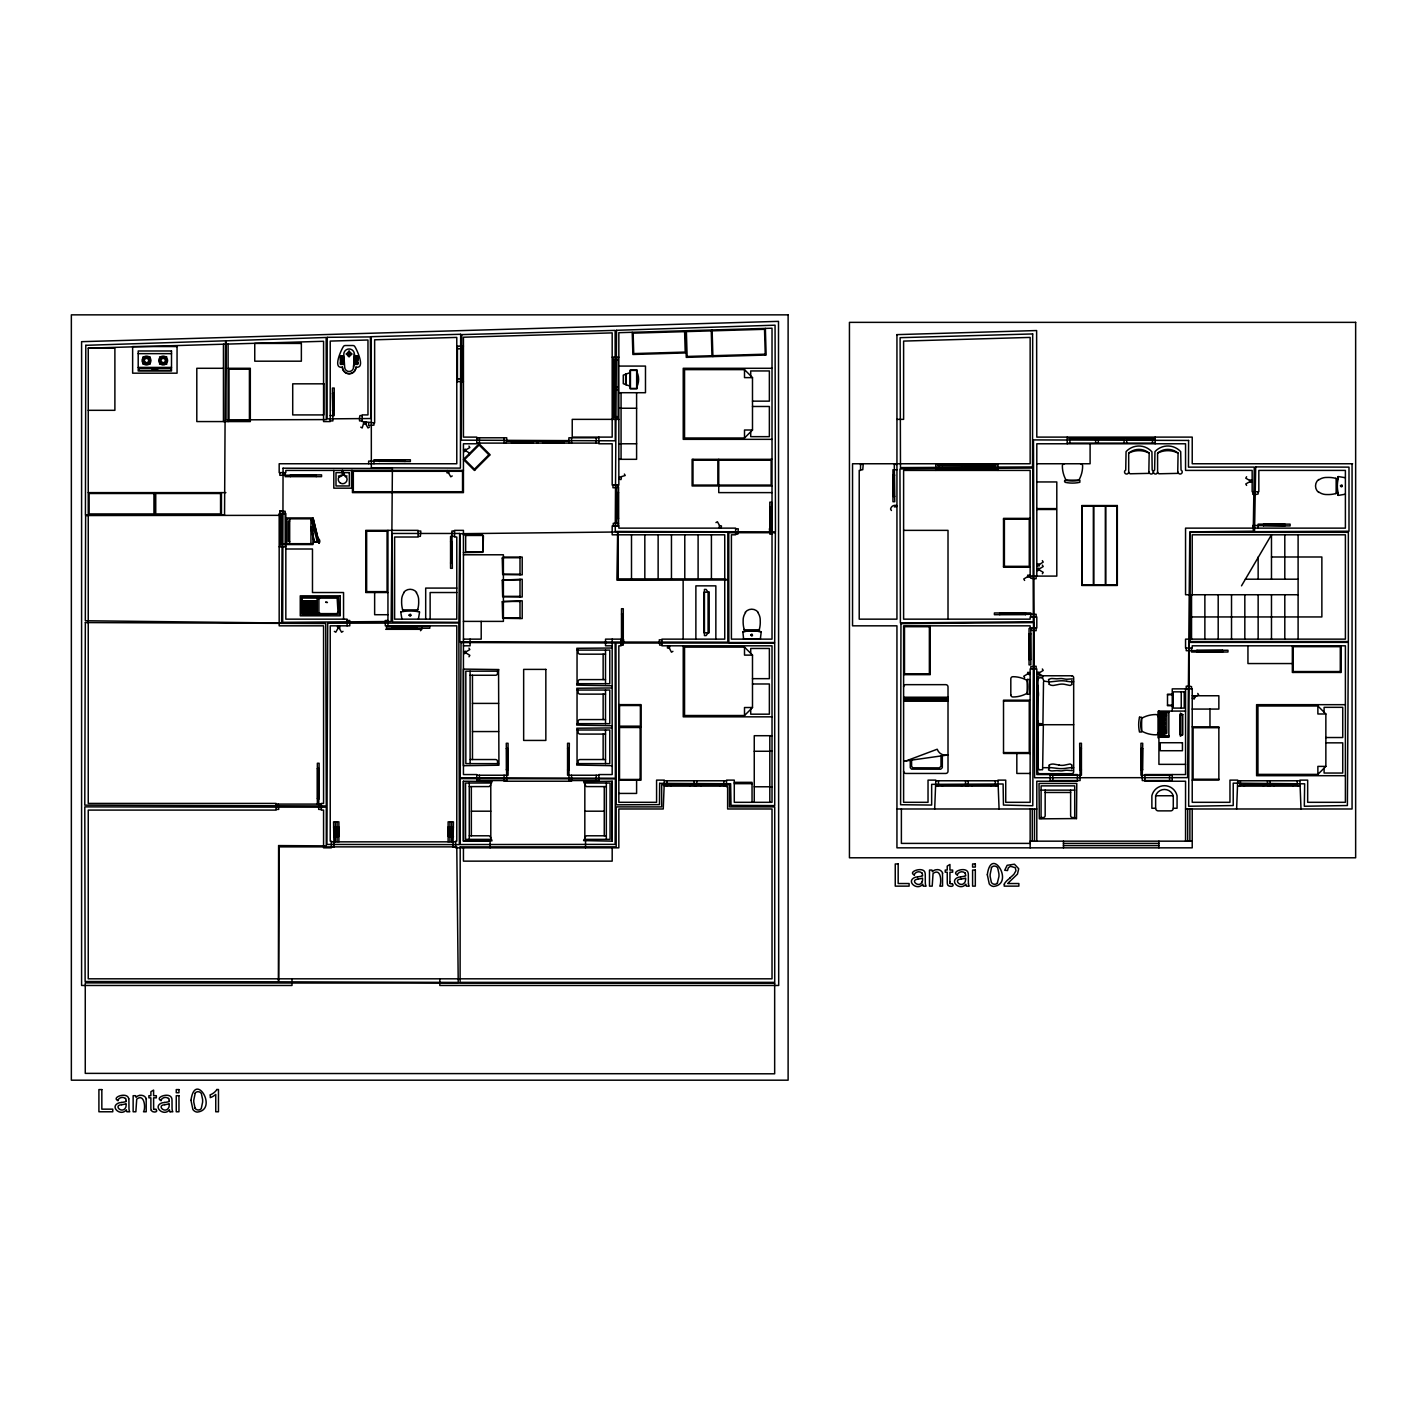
<?xml version="1.0" encoding="UTF-8"?>
<svg xmlns="http://www.w3.org/2000/svg" width="1427" height="1427" viewBox="0 0 1427 1427"><rect width="100%" height="100%" fill="white"/><g stroke="black" fill="none" stroke-linecap="round" stroke-linejoin="round"><path stroke-width="1.5" d="M584.82 839.361L584.838 783.013M604.263 835.794L604.281 786.598M606.332 839.361L606.35 783.031M612.165 841.163L612.183 781.229L583.625 781.657L584.125 783.013L610.078 783.031L610.06 839.361L584.142 839.361L583.589 840.592L612.165 841.163L612.183 781.229M1038.125 739.561L1038.142 720.671L1038.125 762.339A42.953 42.953 0 0 1 1038.018 764.462L1037.964 765.835A9.365 9.365 0 0 0 1038.089 767.369L1038.785 769.456A1.891 1.891 0 0 0 1039.48 769.902L1042.299 769.635M1173.279 808.271L1173.279 795.749A9.329 9.329 0 0 0 1155.638 795.749L1155.638 808.271A2.586 2.586 0 0 0 1158.242 810.875L1170.693 810.875A2.586 2.586 0 0 0 1173.279 808.271L1177.061 808.271L1177.061 795.749A12.914 12.914 0 0 0 1151.874 795.749L1151.874 808.271L1155.638 808.271M1037.928 697.428C1040.426 693.593 1033.041 674.632 1042.406 678.128A1.998 1.998 0 0 1 1042.887 678.61L1043.44 679.93A11.47 11.47 0 0 1 1043.708 681.089L1049.398 681.892A2.8 2.8 0 0 0 1050.183 681.874L1059.137 680.911A29.699 29.699 0 0 1 1066.843 681.214M1038.125 740.934L1037.982 758.468L1037.893 725.415M126.182 1101.038L126.165 1101.573A28.255 28.255 0 0 1 121.313 1102.447M169.26 1101.038L169.26 1101.573A28.255 28.255 0 0 1 164.39 1102.447M922.52 875.393L922.52 875.946A28.255 28.255 0 0 1 917.65 876.802M965.615 875.393L965.597 875.946A28.255 28.255 0 0 1 960.728 876.802M1345.393 494.188L1338.33 495.419M490.781 784.904L489.229 786.58L469.269 786.598M584.82 837.471L586.39 835.794L606.332 835.794M1037.964 685.566L1037.554 723.471L1042.923 723.774L1043.512 681.963M353.557 367.131L354.431 354.074L353.557 367.131A4.442 4.442 0 0 1 349.116 371.502A4.442 4.442 0 0 1 344.674 367.131L343.782 354.074A5.28 5.28 0 0 1 349.116 348.973A5.28 5.28 0 0 1 354.378 353.967M1071.802 684.211L1071.927 681.821L1073.675 681.767M1071.909 768.992L1071.178 767.601L1066.825 768.118A29.699 29.699 0 0 1 1059.137 768.564L1050.326 767.565M1041.068 818.527L1041.104 785.867L1074.709 785.867L1074.709 818.331L1076.511 818.848L1076.779 783.441L1039.034 783.441L1039.302 818.848L1074.763 818.581M1049.22 681.821L1049.184 681.963A5.351 5.351 0 0 0 1049.095 684.354M1338.169 495.258L1338.009 494.83A55.528 55.528 0 0 1 1338.009 477.064L1338.134 476.707M1072.301 678.895L1066.968 679.216A15.198 15.198 0 0 1 1064.774 679.038L1062.134 678.61A10.292 10.292 0 0 0 1060.85 678.556L1058.031 678.735A48.25 48.25 0 0 1 1056.765 678.824L1052.234 678.521A5.922 5.922 0 0 0 1050.807 678.646L1049.077 679.252A2.943 2.943 0 0 0 1048.542 679.537L1048.667 679.983A9.579 9.579 0 0 0 1048.774 680.964L1049.148 681.767M1071.748 684.585L1070.107 685.477L1064.007 684.211A15.661 15.661 0 0 0 1059.209 684.336A23.599 23.599 0 0 0 1057.942 684.603L1053.643 685.424A7.777 7.777 0 0 1 1050.468 685.031L1049.398 684.318M1072.301 770.669L1066.968 770.241A15.198 15.198 0 0 0 1064.774 770.402L1062.134 770.83A10.292 10.292 0 0 1 1060.85 770.901L1058.031 770.705A48.25 48.25 0 0 0 1056.765 770.616L1052.234 770.919A5.922 5.922 0 0 1 1050.807 770.794L1049.077 770.205A2.943 2.943 0 0 1 1048.542 769.92L1048.667 769.474A9.579 9.579 0 0 1 1048.774 768.475L1049.398 767.548A2.8 2.8 0 0 1 1050.183 767.565L1050.254 767.565M466.112 451.021L465.416 449.166L463.561 449.862L464.167 451.663L466.112 451.021L469.84 453.304L469.001 454.767M466.112 653.049L465.416 651.194L463.561 651.889L464.167 653.691L466.112 653.049L469.84 655.332L469.001 656.795M1039.445 570.104L1038.892 568.196L1036.983 568.767L1037.536 570.657L1039.445 570.104L1043.208 572.316L1042.37 573.761M1039.445 673.99L1038.892 672.099L1036.983 672.652L1037.536 674.561L1039.445 673.99L1043.208 676.202L1042.37 677.664M922.003 881.94C919.256 888.575 909.249 879.995 918.06 879.103M364.331 424.158L366.275 423.73L365.847 421.803L363.867 422.303L362.208 427.975L360.763 427.137M342.088 473.086C340.928 465.773 347.153 474.816 339.787 476.814L338.342 475.976M337.914 628.397L339.858 627.969L339.43 626.043L337.45 626.56L337.914 628.397L335.791 632.215L334.346 631.376M1246.609 476.743L1245.771 478.188L1249.553 480.382L1251.425 479.847L1251.943 481.827L1249.998 482.255L1249.588 480.31M1241.508 585.837L1271.475 534.804L1271.475 579.201M195.178 1093.35L193.769 1100.163A41.865 41.865 0 0 0 193.787 1102.143L195.053 1108.101M991.515 867.705L990.124 874.537A41.865 41.865 0 0 0 990.142 876.499L991.39 882.475A3.889 3.889 0 0 0 997.562 883.045M400.755 612.022L401.932 619.157M997.366 882.885L998.954 876.499A42.293 42.293 0 0 0 998.954 873.877L997.705 867.919A3.853 3.853 0 0 0 991.319 867.562M1049.398 765.14L1050.486 764.444A7.777 7.777 0 0 1 1053.643 764.087L1057.942 764.836A23.599 23.599 0 0 0 1059.209 765.122M420.466 630.734L421.875 629.307L385.682 629.307M142.896 364.153L144.181 362.868M148.872 358.177L150.138 356.911M159.556 364.153L160.823 362.868M165.514 358.177L166.798 356.911M474.424 469.198L488.872 454.767M744.502 438L752.493 430.009L752.493 377.62L744.502 369.629L684.55 369.629L684.55 438L744.502 438L744.502 430.009L752.493 430.009M744.502 715.516L752.493 707.524L752.493 655.118L744.502 647.127L684.55 647.127L684.55 715.516L744.502 715.516L744.502 707.524L752.493 707.524M1317.87 774.379L1325.861 766.388L1325.861 713.982L1317.87 705.99L1257.936 705.99L1257.936 774.379L1317.87 774.379L1317.87 766.388L1325.861 766.388M1338.258 476.547L1345.393 477.724M719.458 525.618L719.172 527.58L721.134 527.865L721.473 525.974L719.547 525.564L717.406 521.747L715.962 522.585M669.424 648.322L669.638 646.288L667.729 646.074L667.39 647.965L669.424 648.322L671.457 652.193L672.92 651.354M365.847 424.158L367.988 427.957L369.432 427.119M400.916 611.898L401.255 611.755A55.439 55.439 0 0 1 419.056 611.755L419.395 611.898M448.577 473.05L449.13 471.142L447.222 470.589L446.919 472.801L448.577 473.05L450.789 476.796L452.234 475.958M347.011 475.958L345.566 476.796L343.372 473.033M466.076 449.755L469.822 447.543L468.984 446.098M343.015 631.358L341.57 632.215L339.376 628.433M621.423 477.653L620.995 479.579L619.068 479.169L619.568 477.171L625.222 475.512L624.384 474.067M466.076 651.782L469.822 649.57L468.984 648.126M894.372 506.924C901.668 506.639 892.267 502.358 890.555 509.047L891.411 510.509M1039.48 564.414L1037.625 563.719L1036.947 565.574L1039.213 565.984L1039.48 564.414L1043.208 562.095L1042.352 560.65M1039.48 568.838L1043.208 566.537L1042.352 565.092M1027.529 576.758L1029.42 577.329L1029.973 575.42L1027.761 575.099L1027.529 576.758L1023.765 578.987L1024.604 580.432M1249.588 481.827L1245.771 483.967L1246.609 485.412M1027.529 674.008L1029.42 674.561L1029.973 672.652L1027.761 672.349L1027.529 674.008L1023.765 676.22L1024.604 677.682M1039.48 672.741L1043.208 670.44L1042.352 668.978M1043.351 724.72L1042.62 769.617M1194.845 697.072L1194.292 698.98L1192.383 698.427L1192.865 696.572L1194.791 696.982L1198.609 694.86L1197.77 693.415M612.183 687.975L576.776 688.242L577.311 690.044L609.775 690.044L609.775 723.667L577.311 723.667L576.669 725.077L612.183 725.719M612.183 727.948L576.776 728.216L577.311 730L609.775 730L609.775 763.623L577.311 763.623L576.669 765.05L612.183 765.693M1042.959 724.916L1038.232 725.594M906.181 760.876L937.2 749.229A9.026 9.026 0 0 0 948.01 754.972L903.612 761.233M630.074 372.625L623.278 375.123L623.278 383.667L630.128 386.2M760.627 631.626A55.439 55.439 0 0 0 742.878 631.715L743.592 639.1L760.359 638.975L761.215 631.929M961.156 879.103C952.522 879.068 961.192 889.003 965.151 881.797A6.992 6.992 0 0 0 965.526 879.086M121.723 1104.748C112.858 1105.104 122.169 1114.505 125.737 1107.441A6.992 6.992 0 0 0 126.093 1104.712L126.165 1103.713A22.19 22.19 0 0 1 121.723 1104.676M164.801 1104.748C156.042 1105.104 165.282 1114.558 168.814 1107.441A6.992 6.992 0 0 0 169.171 1104.712L169.26 1103.713A22.19 22.19 0 0 1 164.801 1104.676M139.9 1095.383L139.507 1095.437A5.672 5.672 0 0 0 136.047 1097.363L135.601 1095.704L133.139 1095.704L133.139 1111.776L135.868 1111.776L136.707 1099.289A2.64 2.64 0 0 1 137.135 1098.808C144.555 1093.385 145.875 1108.583 143.485 1111.776L146.214 1111.776L146.196 1101.02A12.13 12.13 0 0 0 146.053 1099.093M952.398 883.741C955.555 887.184 948.152 886.916 947.653 884.829M917.65 876.874L916.723 876.999A13.093 13.093 0 0 0 915.099 877.32C905.342 881.244 917.418 891.34 922.734 884.151A5.869 5.869 0 0 0 923.269 886.149L926.123 886.131A5.958 5.958 0 0 1 925.392 883.919L925.374 883.741A27.398 27.398 0 0 1 925.302 882.189L925.267 874.929A11.808 11.808 0 0 0 925.124 873.11C924.232 865.779 906.68 871.826 914.457 875.019M960.746 876.874L959.64 877.034A13.093 13.093 0 0 0 958.177 877.32C948.42 881.28 960.514 891.322 965.829 884.151A5.869 5.869 0 0 0 966.347 886.149L969.218 886.131A5.958 5.958 0 0 1 968.469 883.919L968.469 883.741M121.313 1102.518L120.207 1102.661A13.093 13.093 0 0 0 118.744 1102.946C109.023 1106.853 121.063 1117.002 126.397 1109.796A5.869 5.869 0 0 0 126.932 1111.794L129.786 1111.776A5.958 5.958 0 0 1 129.054 1109.564L129.036 1109.368A27.398 27.398 0 0 1 128.965 1107.834L128.912 1100.574A11.808 11.808 0 0 0 128.787 1098.754M164.39 1102.518L163.302 1102.661A13.093 13.093 0 0 0 161.84 1102.946C152.1 1106.621 163.98 1117.056 169.474 1109.796A5.869 5.869 0 0 0 170.009 1111.794M155.971 1109.385C159.093 1112.507 152.35 1112.953 151.262 1110.384M318.435 598.074L317.115 599.304L317.097 612.272L318.435 613.61M320.219 598.074L318.881 599.304L318.881 612.272L320.219 613.61M317.347 541.939L314.243 542.171L310.997 528.775M317.276 541.582L314.6 541.743L310.943 527.027M598.858 437.108L598.858 443.779L612.183 443.779L612.183 485.073L618.836 485.073L618.836 332.687L772.025 328.21L772.025 639.135L731.409 639.135L731.409 534.804L735.618 534.804L735.618 528.133L618.836 528.133L618.836 525.921L612.183 525.921L612.183 534.804L724.738 534.804L724.738 639.135L661.914 639.135L661.914 645.807L772.025 645.807L772.025 802.313L734.281 802.313L734.281 780.123L726.521 780.123L726.521 786.776L727.627 786.776L727.627 808.984L772.025 808.984L772.025 978.815L88.242 978.815L88.242 810.09L276.071 810.09L276.071 803.419L88.242 803.419L88.242 348.152L323.572 341.285L323.572 421.571L330.226 421.571L330.226 341.089L367.97 340.001L367.97 414.918L362.208 414.918L362.208 421.571L374.641 422.909L374.641 339.804L456.783 337.414L456.783 463.757L279.175 463.757L279.175 472.64L285.828 472.64L285.828 470.411L463.436 470.411M896.762 334.631L1036.626 330.547L1036.805 437.108L1192.223 437.108L1192.223 463.757L1352.6 463.757M686.119 352.933L632.875 354.485L632.215 332.295M687.118 356.447L765.229 354.181M418.379 619.157L419.592 612.058M456.783 346.101L463.436 346.101M88.242 348.152L114.891 348.152L114.891 410.316L88.242 410.316M462.776 348.313L461.438 348.313L461.438 379.386L462.776 379.386M457.443 348.759L461.438 348.759M461.438 352.754L462.776 352.754M138.205 353.646L171.508 353.646M346.065 353.967L352.166 353.967M340.339 355.751L343.461 355.751M354.752 355.751L357.892 355.751M340.339 356.643L343.461 356.643M354.752 356.643L357.892 356.643M340.339 356.857L343.55 356.857M354.663 356.857L357.892 356.857M612.183 357.196L618.836 357.196M340.339 357.749L343.55 357.749M354.663 357.749L357.892 357.749M340.339 357.963L343.639 357.963M354.574 357.963L357.892 357.963M340.339 358.855L343.639 358.855M354.574 358.855L357.892 358.855M340.339 359.087L343.729 359.087M354.502 359.087L357.892 359.087M612.843 359.408L614.181 359.408L614.181 387.377L612.843 387.377M340.339 359.961L343.729 359.961M354.502 359.961L357.892 359.961M614.181 359.854L618.176 359.854M340.339 360.193L343.818 360.193M354.413 360.193L357.892 360.193M340.339 361.299L343.907 361.299M354.324 361.299L357.892 361.085M340.339 362.19L343.907 362.19M354.324 362.19L357.892 362.19M340.339 362.404L343.978 362.404M354.235 362.404L357.892 362.404M340.339 363.296L343.978 363.296M354.235 363.296L357.892 363.296M340.339 363.528L344.068 363.528M354.146 363.528L357.892 363.528M612.843 363.849L614.181 363.849M340.339 364.402L344.068 364.402M354.146 364.402L357.892 364.402M618.836 366.079L645.486 366.079L645.486 392.71L618.836 392.71M355.947 367.131C366.115 368.969 356.465 348.973 354.966 346.832A2.212 2.212 0 0 0 352.951 345.53L345.263 345.53A2.212 2.212 0 0 0 343.247 346.832C341.606 349.205 332.081 369.129 342.444 367.131A6.743 6.743 0 0 0 349.205 373.731A6.743 6.743 0 0 0 355.947 367.131A6.743 6.743 0 0 1 349.026 373.731A6.743 6.743 0 0 1 342.284 367.131M138.205 367.417L171.508 367.417M139.311 368.077L170.384 368.077M223.45 368.291L196.801 368.291L196.801 421.571L250.314 421.571L250.314 368.291L228.106 368.291M772.025 368.291L683.23 368.291L683.23 439.338L772.025 439.338M152.065 368.558L157.737 368.558M152.065 369.807L157.737 369.807M139.311 370.306L170.384 370.306M461.438 374.944L462.776 374.944M752.493 377.62L744.502 377.62L744.502 369.629M457.443 378.958L461.438 378.958M456.783 381.615L463.436 381.615M612.843 382.953L614.181 382.953M614.181 386.949L618.176 386.949M612.843 389.161L614.181 389.161L614.181 417.13L612.843 417.13M614.181 389.607L618.176 389.607M332.455 393.388L334.221 393.388M612.843 393.602L614.181 393.602M752.493 401.148L769.367 401.148L769.367 370.949L750.709 370.949L750.709 375.836M752.493 406.481L769.367 406.481L769.367 436.662L750.709 436.662L750.709 431.792M618.836 408.247L636.603 408.247M332.455 410.245L334.221 410.245M612.843 412.688L614.181 412.688M330.226 415.578L334.221 415.578L334.221 397.384M362.208 415.578L359.979 415.578L359.533 417.362L359.533 420.911L362.208 420.911M614.181 416.684L618.176 416.684M618.836 419.36L572.227 419.36L572.227 437.108L612.183 437.108L612.183 332.883L463.436 337.218L463.436 437.108L476.761 437.108L476.761 443.779L463.436 443.779L463.436 492.618L352.433 492.618L352.433 470.411M896.941 419.36L903.612 419.36L903.612 341.089L1030.151 337.414L1030.151 463.757L852.543 463.757L852.543 625.829L896.941 625.829L896.941 847.834L1192.223 847.834L1192.223 808.984M330.226 420.911L332.901 420.911L332.455 397.384M476.761 437.786L506.728 437.786L506.728 441.335M598.858 437.786L568.891 437.786L568.891 441.335M1067.235 437.786L1155.139 437.786M511.615 441.728L532.931 441.728M542.688 441.728L564.004 441.728M476.761 443.101L598.858 443.101M1067.235 443.101L1155.139 443.101M618.836 443.779L636.603 443.779M618.836 459.316L636.603 459.316L636.603 392.71M772.025 459.316L692.113 459.316L692.113 485.965L772.025 485.965M379.297 460.154L405.054 460.154M692.987 460.207L771.133 460.207M379.297 461.135L405.054 461.135M379.297 461.313L405.054 461.313M1036.805 463.757L1090.103 463.757L1090.103 443.779M860.535 464.417L863.21 464.417L862.764 469.751L860.535 469.751M896.941 464.417L894.283 464.417L894.729 501.715L892.945 501.715L892.945 488.391M935.809 464.417L997.955 464.417M896.941 469.751L892.945 469.751L892.945 487.963M935.809 469.751L997.955 469.751M892.945 475.084L894.729 475.084M290.502 476.226L316.241 476.226M1036.805 481.951L1056.801 481.951L1056.801 508.601L1036.805 508.601M88.242 492.618L225.894 492.618M616.785 492.636L618.569 492.636M772.025 492.618L718.744 492.618L718.744 459.316M892.945 496.382L894.729 496.382M769.813 507.495L771.579 507.495L771.186 528.811M1036.805 509.493L1056.801 509.493L1056.801 576.098L1030.151 576.098L1030.151 470.411L903.612 470.411L903.612 619.157L1030.151 619.157L1030.151 616.946L1036.805 616.946L1036.805 628.041L1030.151 628.041L1030.151 625.829L903.612 625.829L903.612 802.313L928.032 802.313L928.032 780.123L935.809 780.123L934.685 808.984M279.835 511.258L285.168 511.258L285.168 546.791M281.173 513.934L285.168 513.934M279.835 517.93L281.173 517.93M285.828 517.93L312.923 517.93L312.923 544.561L285.828 544.561M616.785 518.376L618.569 518.376M1030.151 518.376L1003.52 518.376L1003.52 567.215L1030.151 567.215M285.828 518.822L312.923 518.822M1003.52 519.25L1029.259 519.25L1029.259 566.323L1003.52 566.323M289.681 521.016L288.343 521.016L288.343 541.439L289.681 541.439M1263.484 524.369L1284.799 524.369M1263.484 524.547L1284.799 524.547M1263.484 525.511L1284.799 525.689M735.618 528.811L738.276 528.811L737.83 534.126L735.618 534.126M772.025 528.811L769.367 528.811L769.813 532.36M903.612 530.362L948.01 530.362L948.01 619.157M418.147 531.022L420.804 531.022L420.376 536.356L418.147 536.356M454.553 531.022L451.895 531.022L452.341 568.321L450.557 568.321L450.557 536.356L454.553 536.356M365.758 531.254L387.074 531.254L387.074 591.634L365.758 591.634M772.025 534.126L769.813 534.126L769.813 502.161L771.579 502.161L771.579 534.126M463.436 534.804L482.397 534.804L483.414 535.91L483.004 552.32L463.436 552.552M465.666 535.464L482.308 535.464M279.835 540.12L281.173 540.12M450.557 541.671L452.341 541.671M285.828 543.687L312.923 543.687M281.173 544.115L285.168 544.115M279.835 544.561L281.173 544.561L281.173 513.488M279.175 546.791L285.828 546.791M285.828 549.003L312.477 549.003L312.477 592.526L343.55 592.526L343.55 619.157M465.666 551.892L482.308 551.892M463.436 554.782L503.392 554.782L503.392 621.387L463.436 621.387M1271.475 556.994L1321.866 556.994L1321.866 616.946L1191.545 616.946M503.356 557.743L519.999 557.743M450.557 562.987L452.341 562.987M503.356 574.171L519.999 574.171M724.738 579.201L618.176 579.201L618.176 534.804M1245.343 579.201L1298.106 579.201M503.356 579.897L519.999 579.897M456.783 588.085L425.692 588.085L425.692 619.157M387.948 592.526L365.758 592.526L365.758 530.362L418.147 530.362L418.147 537.016L394.619 537.016L394.619 619.157L456.783 619.157L456.783 537.016L454.553 537.016L454.553 530.362L463.436 530.362L463.436 774.558L476.761 774.558L476.761 781.229M456.783 592.526L430.133 592.526L430.133 619.157M1298.106 594.738L1185.552 594.738L1185.552 528.133L1345.393 528.133L1345.393 470.411L1258.828 470.411L1258.828 491.726L1252.157 491.726L1252.157 470.411L1185.552 470.411L1185.552 443.779L1036.805 443.779L1036.805 576.098M503.356 596.343L519.999 596.343M302.221 600.945L317.097 600.945M302.221 601.391L317.097 601.391M503.356 601.445L519.999 601.445M302.221 602.872L317.097 602.872M302.221 603.3L317.097 603.3M302.221 604.638L317.097 604.638M302.221 605.084L317.097 605.084M302.221 606.511L317.097 606.511M302.221 606.957L317.097 606.957M302.221 608.277L317.097 608.277M302.221 608.723L317.097 608.723M302.221 610.06L317.097 610.06M302.221 610.506L317.097 610.506M302.221 611.826L317.097 611.826M302.221 612.272L317.097 612.272M999.738 613.342L1025.496 613.164M621.512 614.056L623.278 614.056M999.738 614.323L1025.496 614.502M387.948 614.716L374.641 614.716L374.641 592.526M503.356 617.873L519.999 617.873M347.1 620.495L349.776 620.495L349.776 625.829L330.226 625.829L330.226 841.163L331.349 841.163L331.349 847.834L323.572 847.834L323.572 810.09L321.36 810.09L321.36 803.419L323.572 803.419L323.572 625.829L279.175 625.829L279.175 513.488L285.828 513.488L285.828 619.157L347.1 619.157L347.1 625.829M387.948 620.495L385.29 620.495L385.29 625.829L456.783 625.829L456.783 841.163L455.659 841.163L455.659 847.834L618.836 847.834L618.836 808.984L663.252 808.984L664.358 780.123L656.581 780.123L656.581 802.313L618.836 802.313L618.836 645.807L621.066 645.807L621.066 639.135L605.53 639.135L605.53 645.807L612.183 645.807M391.854 626.703L416.72 626.703M930.243 626.703L904.504 626.703L904.504 673.776L930.243 673.776M391.854 626.881L416.72 626.881M391.854 627.862L416.72 627.862M1030.811 628.486L1029.045 628.486L1029.045 664.893L1030.811 664.893L1030.811 628.041M1030.811 630.252L1036.145 630.698L1036.145 628.041M1029.045 633.82L1030.811 633.82M463.436 639.135L481.202 639.135L481.202 621.387M621.066 639.813L623.724 639.813L623.278 643.363M661.914 639.813L659.256 639.813L659.684 645.129L661.914 645.129M621.066 645.129L623.278 645.129L623.278 608.723L621.512 608.723L621.512 645.129M463.436 645.807L470.089 645.807L470.089 639.135M612.183 648.019L576.776 648.286L577.311 650.088L609.775 650.088L609.775 683.694L577.311 683.694L576.669 685.121L612.183 685.763M1196.878 650.462L1222.636 650.462M1196.878 650.641L1222.636 650.641M1196.878 651.622L1222.636 651.622M605.512 654.172L580.004 654.172A1.926 1.926 0 0 1 578.078 652.246L578.078 650.088M752.493 655.118L744.502 655.118L744.502 647.127M1029.045 659.559L1030.811 659.559M1292.345 663.555L1247.947 663.555L1247.947 645.807M1293.237 671.546L1340.292 671.546M903.612 674.668L930.243 674.668L930.243 625.829M470.089 675.256L495.597 675.256A1.926 1.926 0 0 0 497.524 673.33L497.524 671.172M752.493 678.663L769.367 678.663L769.367 648.464L750.709 648.464L750.709 653.352M605.512 679.609L580.004 679.609A1.926 1.926 0 0 0 578.078 681.535L578.078 683.694M752.493 683.979L769.367 683.979L769.367 714.178L750.709 714.178L750.709 709.29M605.512 694.128L580.004 694.128A1.926 1.926 0 0 1 578.078 692.202L578.078 690.044M1173.244 694.236L1167.5 694.236L1167.5 705.705L1173.244 705.705M1167.5 694.717L1173.244 694.717M1192.223 695.752L1218.854 695.752L1218.854 709.076L1192.223 709.076M903.612 697.232L948.01 697.232M903.612 698.57L948.01 698.57M903.612 699.908L948.01 699.908M1030.151 700.193L1003.52 700.193L1003.52 753.474L1030.151 753.474M1003.52 701.085L1029.259 701.085L1029.259 752.582L1003.52 752.582M903.612 701.228L948.01 701.228M472.462 703.404L498.558 703.404M618.836 704.635L641.044 704.635L641.044 780.123L618.836 780.123M1345.393 704.67L1256.598 704.67L1256.598 775.699L1345.393 775.699M1167.5 705.223L1173.244 705.223M619.514 705.527L640.384 705.527M1158.474 711.074L1185.552 711.074M1158.92 712.251L1168.856 712.251L1168.856 737.099L1158.92 737.099M1158.92 712.483L1168.856 712.483M1159.723 713.197L1166.376 713.197M1163.968 713.678L1159.973 713.678L1159.883 726.2L1163.968 726.272M1325.861 713.982L1317.87 713.982L1317.87 705.99M1159.973 716.158L1162.274 716.015M1162.488 716.55L1161.649 716.853M772.025 716.836L683.23 716.836L683.23 645.807M1160.811 717.121L1162.274 716.889M605.512 719.583L580.004 719.583A1.926 1.926 0 0 0 578.078 721.509L578.078 723.667M1161.649 721.919L1163.112 721.67M1162.274 721.955L1161.435 722.223M1160.579 722.775L1161.435 723.025M1159.973 723.917L1161.435 723.917M1037.697 724.72L1073.675 724.72M618.836 726.842L641.044 726.842M1160.579 726.842L1160.579 729.322M1162.488 726.842L1163.968 726.842M1192.223 726.842L1218.854 726.842L1218.854 780.123L1192.223 780.123M640.152 727.502L619.514 727.502L619.514 779.445L640.152 779.445M1159.973 727.681L1161.524 728.394L1159.973 728.519M1162.488 727.645L1163.968 727.681M1218.854 727.716L1193.097 727.716L1193.097 779.231L1218.854 779.231M1162.488 728.519L1163.968 728.483M1162.488 729.322L1163.968 729.322M1159.973 729.857L1163.968 729.857M1159.973 730.695L1163.968 730.66M472.48 731.569L498.558 731.552M1159.973 731.552L1163.968 731.498M1159.973 732.39L1163.968 732.39M1163.968 733.193L1159.973 733.193L1159.883 729.946M1165.324 733.193L1164.521 729.946M1159.723 733.621L1166.376 733.621M605.512 734.084L580.004 734.084A1.926 1.926 0 0 1 578.078 732.158L578.078 730M1161.31 734.887L1162.345 734.887M1161.31 735.404L1162.345 735.404M772.025 735.708L754.259 735.708L754.259 802.313M1158.92 736.885L1168.856 736.885M1325.861 737.527L1342.736 737.527L1342.736 707.328L1324.095 707.328L1324.095 712.216M1325.861 742.843L1342.736 742.843L1342.736 773.042L1324.095 773.042L1324.095 768.154M506.282 748.586L508.066 748.586M567.554 748.586L569.337 748.586M1079.668 748.586L1081.434 748.586M1140.94 748.586L1142.706 748.586M754.259 751.262L772.025 751.262M470.107 759.539L495.615 759.539A1.926 1.926 0 0 1 497.541 761.465L497.541 763.623M605.512 759.539L580.004 759.539A1.926 1.926 0 0 0 578.078 761.465L578.078 763.623M1185.552 764.355L1158.92 764.355L1158.92 711.074M1043.69 767.69L1049.148 767.69M1071.802 765.3L1071.927 767.619L1073.675 767.69M317.365 768.564L319.131 768.564M506.282 769.902L508.066 769.902M567.554 769.902L569.337 769.902M1079.668 769.902L1081.434 769.902M1140.94 769.902L1142.706 769.902M1030.151 773.452L1016.827 773.452L1016.827 753.474M476.761 775.236L508.066 775.236L508.066 743.271L506.282 743.271L506.728 780.551L476.761 780.551M598.858 775.236L567.554 775.236L567.554 743.271L569.337 743.271L568.891 780.551L598.858 780.551M1050.129 775.236L1081.434 775.236L1081.434 743.271L1079.668 743.271L1080.096 777.001M1172.245 775.236L1140.94 775.236L1140.94 743.271L1142.706 743.271L1142.26 777.001M664.358 780.783L726.521 780.783M935.809 780.783L997.955 780.783M1050.129 780.551L1080.096 780.551L1080.096 775.236M1172.245 780.551L1142.26 780.551L1142.26 775.236M1237.726 780.783L1299.89 780.783M463.436 781.229L491.976 781.568L491.494 783.013L465.541 783.031L465.559 839.361L491.512 839.361L491.976 840.842L463.454 841.163L463.436 781.229L463.436 841.163L490.085 841.163L490.085 847.834M504.07 781.229L571.549 781.229M734.281 782.335L752.047 782.335L752.047 802.313M734.281 783.673L752.047 783.673M664.358 786.116L726.521 786.116M935.809 786.116L997.955 786.116M1237.726 786.116L1299.89 786.116M606.35 786.598L586.39 786.58L584.838 784.904M754.259 786.776L772.025 786.776M1041.104 790.13L1074.709 790.13M1045.17 792.484L1070.625 792.484M618.836 793.43L636.603 793.43L636.603 780.123M1155.638 795.749L1173.279 795.749M317.365 798.763L319.131 798.763M276.071 804.097L321.36 804.097M896.941 808.984L1036.805 808.984M1185.552 808.984L1352.065 808.984L1352.065 463.757M276.071 809.412L278.729 809.412L278.283 804.097M321.36 809.412L318.685 809.412L319.131 763.249L317.365 763.249L317.365 804.097M471.356 811.196L490.781 811.196M584.838 811.196L604.281 811.196M1041.104 817.546L1043.262 817.546A1.926 1.926 0 0 0 1045.17 815.62L1045.17 790.13M1074.709 817.546L1072.551 817.546A1.926 1.926 0 0 1 1070.625 815.62L1070.625 790.13M333.561 827.178L338.895 827.178M448.114 827.178L453.447 827.178M469.287 835.794L489.229 835.794L490.799 837.471M335.345 836.507L338.895 836.507M449.897 836.507L453.447 836.507M1030.151 841.163L1192.223 841.163M331.349 841.841L455.659 841.841M1030.151 843.393L901.382 843.393L901.382 808.984M1063.454 843.393L1158.92 843.393M1063.454 845.605L1158.92 845.605M331.349 847.156L334.007 847.156L333.561 821.845L338.895 821.845L338.895 841.841M455.659 847.156L453.001 847.156L453.447 821.845L448.114 821.845L448.114 841.841M1007.979 883.527L1018.86 883.527L1018.86 886.131L1004.198 886.131A4.852 4.852 0 0 1 1004.483 884.365M216.708 1089.497L218.474 1089.497L218.474 1111.776L215.745 1111.776L215.745 1094.42A16.91 16.91 0 0 1 210.268 1097.631L210.304 1095.08M170.027 1111.776L172.863 1111.776A5.958 5.958 0 0 1 172.132 1109.564L172.132 1109.368A27.398 27.398 0 0 1 172.043 1107.834L172.007 1100.574A11.808 11.808 0 0 0 171.864 1098.754C170.526 1091.28 153.563 1097.595 161.197 1100.663M957.553 875.019C949.9 871.951 966.864 865.654 968.184 873.128A11.808 11.808 0 0 1 968.327 874.929L968.38 882.189A27.398 27.398 0 0 0 968.469 883.741M118.12 1100.663C110.468 1097.595 127.431 1091.28 128.751 1098.754M498.522 763.641L465.844 763.623L465.826 671.172L498.291 671.172L498.897 669.548L463.418 669.102L463.436 765.693L498.933 765.229L498.558 670.958M1066.825 681.321L1071.178 681.856L1071.909 680.447M761.019 631.769L760.859 631.679A55.528 55.528 0 0 0 742.914 631.715M489.497 455.391L479.133 445.028L464.703 459.476L475.048 469.84M159.556 356.911L160.823 358.177M165.514 362.868L166.798 364.153M142.896 356.911L144.181 358.177M148.872 362.868L150.138 364.153M1071.748 764.854L1070.107 763.98L1064.007 765.229A15.661 15.661 0 0 1 1059.209 765.122M947.474 884.437L947.439 884.294A15.34 15.34 0 0 1 947.278 881.44L947.225 872.182L945.227 872.182L945.227 870.06L947.225 870.06L947.225 866.082L949.936 864.459L949.936 870.06L952.665 870.06L952.665 872.182L949.936 872.182L949.936 881.583M1049.22 767.637L1049.184 767.476A5.351 5.351 0 0 1 1049.095 765.086M765.371 328.406L766.138 355.038L686.262 357.374L685.477 330.743M765.264 355.073L764.515 329.316L686.387 331.599L687.154 357.339M712.109 329.958L712.894 356.589M711.252 330.868L711.966 355.733M490.781 783.013L490.799 839.361M472.462 675.256L472.48 759.539M471.338 786.598L471.356 835.794M470.089 671.172L470.107 763.623M469.269 783.031L469.287 839.361M1341.184 645.807L1341.184 672.438L1292.345 672.438L1292.345 645.807M1340.292 672.438L1340.292 646.681L1293.237 646.681L1293.237 672.438M1300.996 808.984L1299.89 780.123L1307.667 780.123L1307.667 802.313L1345.393 802.313L1345.393 645.807L1192.223 645.807L1192.223 648.019L1185.552 648.019L1185.552 639.135L1345.393 639.135L1345.393 534.804L1192.223 534.804L1192.223 594.738M1298.106 534.804L1298.106 639.135M1297.678 786.116L1297.678 784.779L1269.691 784.779L1269.691 786.116M1297.232 780.783L1297.232 784.779M1293.237 784.779L1293.237 786.116M1284.799 524.137L1284.799 525.921M1284.799 534.804L1284.799 579.201M1284.799 594.738L1284.799 639.135M1274.133 784.779L1274.133 786.116M1271.475 594.738L1271.475 639.135M1270.137 780.783L1270.137 784.779M1267.925 786.116L1267.925 784.779L1239.956 784.779L1239.956 786.116M1267.479 780.783L1267.479 784.779M1263.484 524.137L1263.484 525.921M1263.484 784.779L1263.484 786.116M1258.15 491.726L1258.15 493.956L1256.384 494.384L1252.817 494.384L1252.817 491.726M1258.15 528.133L1258.15 524.137L1290.115 524.137L1290.115 525.921L1252.817 525.475L1252.817 528.133M1258.15 556.994L1258.15 579.201M1258.15 594.738L1258.15 639.135M1244.826 594.738L1244.826 639.135M1244.398 784.779L1244.398 786.116M1240.402 780.783L1240.402 784.779M1236.62 808.984L1237.726 780.123L1229.967 780.123L1229.967 802.313L1192.223 802.313L1192.223 688.866L1172.245 688.866L1172.245 711.074M1231.519 594.738L1231.519 639.135M1222.636 650.248L1222.636 652.014M1218.194 594.738L1218.194 639.135M1209.971 709.076L1209.971 726.842M1204.87 594.738L1204.87 639.135M1196.878 650.248L1196.878 652.014M1191.545 594.738L1191.545 639.135M1191.545 648.019L1191.545 652.014L1227.969 652.014L1227.969 650.248L1186.229 650.694L1186.229 648.019M1191.545 688.866L1191.545 686.655L1189.779 686.209L1186.229 686.209L1186.229 688.866M1189.886 808.984L1189.886 841.163M1187.674 808.984L1187.674 841.163M1185.552 688.866L1185.552 774.558L1144.936 774.558L1144.936 781.229L1185.552 781.229L1185.552 841.163M1181.235 691.845L1181.235 708.095M1178.078 453.108L1177.721 473.372L1158.92 473.782L1157.6 472.551L1157.582 453.108A15.965 15.965 0 0 1 1178.078 453.108A22.654 22.654 0 0 0 1157.582 453.108M1172.245 774.558L1172.245 781.229M1169.569 775.236L1169.569 780.551M1166.822 713.643L1166.822 733.193M1165.324 715.444L1164.61 718.691L1164.521 715.444M1165.324 719.244L1164.61 722.49L1164.521 719.244M1165.324 723.043L1164.61 726.272L1164.521 723.043M1165.413 729.946L1165.413 733.103M1164.057 713.768L1164.057 726.2M1164.057 726.932L1164.057 729.233M1164.057 729.946L1164.057 733.103M1163.201 713.768L1163.255 726.2M1163.201 726.932L1163.201 729.233M1163.255 729.946L1163.255 733.103M1162.416 713.768L1162.363 724.952M1162.416 726.932L1162.416 729.233M1162.363 729.946L1162.416 733.103M1161.56 713.768L1161.56 726.2M1161.524 729.946L1161.524 733.103M1161.31 734.352L1161.31 735.957M1160.668 713.768L1160.668 726.2M1160.668 726.932L1160.668 729.233M1160.668 729.946L1160.668 733.103M1159.277 713.643L1159.277 733.193M1158.92 841.163L1158.92 847.834M1158.028 711.52L1158.028 737.848M1155.139 437.108L1155.139 443.779M1152.927 437.786L1152.927 439.106L1126.278 439.106L1126.278 437.786M1152.481 439.106L1152.481 443.101M1149.181 453.108L1148.824 473.372L1130.023 473.782L1128.703 472.551L1128.686 453.108A15.965 15.965 0 0 1 1149.181 453.108A22.654 22.654 0 0 0 1128.686 453.108M1148.485 437.786L1148.485 439.106M1142.492 748.586L1142.492 769.902M1142.313 748.586L1142.313 769.902M1141.332 748.586L1141.332 769.902M1130.719 437.786L1130.719 439.106M1126.724 439.106L1126.724 443.101M1124.512 437.786L1124.512 439.106L1097.862 439.106L1097.862 437.786M1124.066 439.106L1124.066 443.101M1120.07 437.786L1120.07 439.106M1105.782 505.996L1105.782 585.016M1105.336 505.996L1105.336 585.016M1102.304 437.786L1102.304 439.106M1098.308 439.106L1098.308 443.101M1096.097 437.786L1096.097 439.106L1069.447 439.106L1069.447 437.786M1095.651 439.106L1095.651 443.101M1093.795 505.996L1093.795 585.016M1093.35 505.996L1093.35 585.016M1091.655 437.786L1091.655 439.106M1081.042 748.586L1081.042 769.902M1080.061 748.586L1080.061 769.902M1073.889 437.786L1073.889 439.106M1069.893 439.106L1069.893 443.101M1067.235 437.108L1067.235 443.779M1063.454 841.163L1063.454 847.834M1052.805 775.236L1052.805 780.551M1050.129 774.558L1050.129 781.229M1036.805 841.163L1036.805 781.229L1077.439 781.229L1077.439 774.558L1036.805 774.558L1036.805 668.888L1030.151 668.888L1030.151 802.313L1005.732 802.313L1005.732 780.123L997.955 780.123L999.078 808.984M1036.145 576.098L1036.145 578.756L1030.811 578.31L1030.811 576.098M1036.145 616.946L1036.145 614.27L994.405 614.716L994.405 612.95L1030.811 612.95L1030.811 616.946M1036.145 668.888L1036.145 666.231L1030.811 666.677L1030.811 668.888M1034.486 808.984L1034.486 841.163M1032.274 808.984L1032.274 841.163M1030.419 633.82L1030.597 659.559M1030.151 808.984L1030.151 847.834M1029.438 633.82L1029.438 659.559M1029.259 633.82L1029.259 659.559M1025.496 612.95L1025.496 614.716M1004.394 519.25L1004.394 566.323M999.738 612.95L999.738 614.716M997.955 463.757L997.955 470.411M995.743 464.417L995.743 465.755L967.774 465.755L967.774 464.417M995.743 786.116L995.743 784.779L967.774 784.779L967.774 786.116M995.297 465.755L995.297 469.751M995.297 780.783L995.297 784.779M991.301 464.417L991.301 465.755M991.301 784.779L991.301 786.116M972.215 464.417L972.215 465.755M972.215 784.779L972.215 786.116M968.219 465.755L968.219 469.751M968.219 780.783L968.219 784.779M965.99 464.417L965.99 465.755L938.021 465.755L938.021 464.417M965.99 786.116L965.99 784.779L938.021 784.779L938.021 786.116M965.544 465.755L965.544 469.751M965.544 780.783L965.544 784.779M965.597 879.068L965.597 878.069A22.19 22.19 0 0 1 961.138 879.032M961.548 464.417L961.548 465.755M961.548 784.779L961.548 786.116M942.462 464.417L942.462 465.755M942.337 755.775L942.319 767.69L940.696 769.207L911.514 769.135L910.283 767.69L910.265 760.288M942.462 784.779L942.462 786.116M940.999 755.953L940.999 766.228L939.358 767.869L912.834 767.797L911.603 766.37L911.585 760.109M938.467 465.755L938.467 469.751M938.467 780.783L938.467 784.779M935.809 463.757L935.809 470.411M929.369 626.703L929.369 673.776M896.941 334.631L896.941 619.157L859.215 619.157L859.215 470.411L860.535 470.411L860.535 463.757M894.337 475.084L894.337 496.382M893.356 475.084L893.356 496.382M893.177 475.084L893.177 496.382M771.133 459.316L771.133 485.073L692.987 485.073L692.987 459.316M769.813 735.708L769.813 802.313M724.292 784.779L724.292 786.116M723.846 780.783L723.846 784.779M719.85 784.779L719.85 786.116M717.852 460.207L717.852 485.073M715.855 639.135L715.855 585.855L695.877 585.855L695.877 639.135M711.413 534.804L711.413 579.201M700.764 784.779L700.764 786.116M698.106 534.804L698.106 579.201M696.768 780.783L696.768 784.779M696.322 784.779L696.322 786.116M694.539 784.779L694.539 786.116M694.111 780.783L694.111 784.779M690.115 784.779L690.115 786.116M684.782 534.804L684.782 579.201M683.141 580.86L683.141 639.135M671.457 534.804L671.457 579.201M671.011 784.779L671.011 786.116M667.015 780.783L667.015 784.779M666.57 784.779L666.57 786.116M658.132 534.804L658.132 579.201M644.826 534.804L644.826 579.201M640.384 704.635L640.384 726.165L619.514 726.165L619.514 704.635M640.152 726.842L640.152 780.123M631.501 534.804L631.501 579.201M626.203 374.017L626.203 384.755M625.65 374.231L625.65 384.559M622.885 614.056L622.885 639.813M621.904 614.056L621.904 639.813M621.726 614.056L621.726 639.813M621.066 392.71L621.066 459.316M618.337 492.636L618.337 518.376M618.176 357.196L618.176 419.36M618.159 492.636L618.159 518.376M617.195 492.636L617.195 518.376M612.843 357.196L612.843 419.36M612.183 639.135L612.183 774.558L598.858 774.558L598.858 781.229M612.183 847.834L612.183 861.141L463.436 861.141L463.436 847.834M605.512 650.088L605.512 683.694M605.512 690.044L605.512 723.667M605.512 730L605.512 763.623M603.139 654.172L603.139 679.609M603.139 694.128L603.139 719.583M603.139 734.084L603.139 759.539M596.201 437.786L596.201 443.101M596.201 775.236L596.201 780.551M585.534 841.163L585.534 847.834M577.043 650.016L577.043 683.747M577.043 689.99L577.043 723.721M577.043 729.946L577.043 763.677M571.549 437.786L571.549 443.101M571.549 775.236L571.549 780.551M569.337 443.101L569.337 441.335L506.282 441.335L506.282 443.101M568.927 748.586L569.105 769.902M567.964 748.586L567.785 769.902M564.004 441.335L564.004 443.101M542.688 441.335L542.688 443.101M538.247 441.335L538.247 443.101M537.373 441.335L537.373 443.101M532.931 441.335L532.931 443.101M519.999 557.065L519.999 574.831M519.999 579.237L519.999 597.003M519.999 600.785L519.999 618.551M511.615 441.335L511.615 443.101M507.834 748.586L507.834 769.902M507.655 748.586L507.655 769.902M506.692 748.586L506.514 769.902M504.07 437.786L504.07 443.101M504.07 775.236L504.07 780.551M502.91 558.189L502.91 573.725M502.91 580.343L502.91 595.897M502.91 601.891L502.91 617.427M482.754 535.91L482.754 551.446M479.418 437.786L479.418 443.101M479.418 775.236L479.418 780.551M465.666 534.804L465.666 552.552M462.776 346.101L462.776 381.615M457.443 346.101L457.443 381.615M453.233 827.178L453.055 836.507M451.931 541.671L451.931 562.987M451.895 827.178L452.074 836.507M451.663 821.845L451.663 841.841M451.449 827.178L451.271 836.507M450.968 541.671L450.968 562.987M450.789 541.671L450.789 562.987M450.29 827.178L450.29 836.507M450.111 827.178L450.111 836.507M449.897 821.845L449.897 841.841M449.666 827.178L449.487 836.507M448.524 827.178L448.524 836.507M448.346 827.178L448.346 836.507M439.819 978.815L439.819 985.468L778.696 985.468L778.5 321.36L81.589 341.677L81.589 985.468L292 985.468L292 978.815M422.035 626.489L422.035 628.255M416.72 626.489L416.72 628.255M405.054 459.762L405.054 461.527M394.262 626.489L394.262 628.255M391.854 626.489L391.854 628.255M387.948 530.362L387.948 625.829M379.297 459.762L379.297 461.527M373.963 422.909L373.963 425.121L368.648 425.567L368.648 422.909M373.963 463.757L373.963 459.762L410.37 459.762L410.37 461.527L368.648 461.099L368.648 463.757M366.65 531.254L366.65 591.634M351.541 470.411L351.541 488.177L333.793 488.177L333.793 470.411M349.08 350.632L349.08 357.018M338.663 827.178L338.663 836.507M338.484 827.178L338.484 836.507M337.343 827.178L337.521 836.507M337.111 821.845L337.111 841.841M336.897 827.178L336.897 836.507M336.718 827.178L336.718 836.507M335.559 827.178L335.737 836.507M335.345 821.845L335.345 841.841M334.935 827.178L335.113 836.507M334.221 396.938L334.221 388.055L332.455 388.055L332.455 396.938M333.829 393.388L334.007 410.245M333.972 827.178L333.793 836.507M332.669 393.388L332.848 410.245M318.738 768.564L318.738 798.763M317.757 768.564L317.757 798.763M317.579 768.564L317.579 798.763M316.241 474.852L316.241 476.636M310.943 518.786L310.943 543.651M290.502 474.852L290.502 476.636M289.681 518.786L289.681 543.651M286.72 518.822L286.72 543.687M286.274 518.822L286.274 543.687M285.168 472.64L285.168 476.636L321.574 476.636L321.574 474.852L279.835 475.298L279.835 472.64M283.384 511.258L279.835 510.812L279.835 546.791M228.106 344.068L228.106 421.571M223.45 344.21L223.45 421.571M221.453 492.618L221.453 514.826M170.83 368.523L170.83 369.861M154.847 492.618L154.847 514.826M138.865 368.523L138.865 369.861M216.85 1089.586A13.699 13.699 0 0 1 210.215 1094.83M194.982 1108.155A3.889 3.889 0 0 0 201.225 1108.69L202.616 1102.143A42.293 42.293 0 0 0 202.616 1099.521L201.368 1093.564A3.853 3.853 0 0 0 194.982 1093.207M160.841 1100.52A4.941 4.941 0 0 1 168.529 1098.469M168.6 1098.451A3.371 3.371 0 0 1 169.171 1100.859M155.918 1109.243A3.068 3.068 0 0 1 153.474 1109.082M153.67 1108.636A6.832 6.832 0 0 1 153.634 1107.227L153.599 1097.827L156.328 1097.827L156.328 1095.704L153.599 1095.704L153.599 1090.085L150.887 1091.726L150.887 1095.704L148.89 1095.704L148.89 1097.827L150.887 1097.827L150.887 1107.067A15.34 15.34 0 0 0 151.048 1109.956M139.917 1095.437A5.565 5.565 0 0 1 146.41 1098.968M117.763 1100.52A4.941 4.941 0 0 1 125.451 1098.469M125.522 1098.451A3.371 3.371 0 0 1 126.075 1100.859M1168.856 735.494A5.369 5.369 0 0 1 1164.896 735.458M1166.305 714.677A3.585 3.585 0 0 1 1166.448 715.462M1165.984 715.551A3.585 3.585 0 0 1 1165.823 714.766M1007.944 883.491A10.756 10.756 0 0 1 1009.924 881.333L1017.451 874.127L1018.717 868.758L1014.454 864.209L1007.123 865.297L1004.715 870.274L1007.516 870.559L1008.318 867.777L1010.494 866.278L1015.275 867.67L1015.953 870.738L1013.991 874.18A43.238 43.238 0 0 1 1009.852 877.908M1004.126 884.151A19.443 19.443 0 0 1 1010.013 878.158M957.196 874.876A4.941 4.941 0 0 1 964.884 872.842M964.955 872.807A3.371 3.371 0 0 1 965.508 875.215M952.273 883.598A3.068 3.068 0 0 1 949.811 883.438M950.025 882.992A6.832 6.832 0 0 1 949.972 881.583M942.391 873.467A12.13 12.13 0 0 1 942.516 875.375L942.551 886.131L939.822 886.131C941.57 882.475 941.303 868.205 933.633 873.039A2.64 2.64 0 0 0 933.044 873.645L932.206 886.131L929.494 886.131L929.494 870.06L931.938 870.06L932.402 871.736A5.672 5.672 0 0 1 935.862 869.792L936.237 869.739A5.565 5.565 0 0 1 942.748 873.324M918.06 879.032A22.19 22.19 0 0 0 922.538 878.14L922.52 879.068A6.992 6.992 0 0 1 922.145 881.815M914.101 874.876A4.941 4.941 0 0 1 921.788 872.842M921.86 872.807A3.371 3.371 0 0 1 922.431 875.215M402.521 609.49A2.872 2.872 0 0 0 403.395 609.9L416.916 609.9A2.872 2.872 0 0 0 417.79 609.49M416.292 592.687A12.897 12.897 0 0 1 418.664 600.606A29.343 29.343 0 0 1 417.166 611.487M403.68 592.401A8.294 8.294 0 0 1 416.648 592.401M404.019 592.687A12.897 12.897 0 0 0 401.647 600.606A29.343 29.343 0 0 0 403.145 611.487M636.888 371.876A17.231 17.231 0 0 1 636.888 386.86M1064.471 463.757A2.087 2.087 0 0 0 1062.366 465.915A28.647 28.647 0 0 0 1065.969 479.918A80.822 80.822 0 0 0 1079.026 479.9A28.647 28.647 0 0 0 1082.629 465.915A2.087 2.087 0 0 0 1080.524 463.757M1158.028 716.657A2.087 2.087 0 0 0 1155.87 714.552A28.647 28.647 0 0 0 1141.868 718.156A80.822 80.822 0 0 0 1141.885 731.213A28.647 28.647 0 0 0 1155.87 734.816A2.087 2.087 0 0 0 1158.028 732.711M318.56 538.639A3.478 3.478 0 0 1 319.594 542.51M1149.181 472.141A2.087 2.087 0 0 0 1152.445 473.675A2.087 2.087 0 0 0 1152.16 470.072L1151.928 451.824A17.463 17.463 0 0 0 1126.064 451.645L1125.725 470.072A2.087 2.087 0 0 0 1125.421 473.675A2.087 2.087 0 0 0 1128.686 472.141M1178.078 472.141A2.087 2.087 0 0 0 1181.342 473.675A2.087 2.087 0 0 0 1181.039 470.072L1180.7 451.645A17.463 17.463 0 0 0 1154.96 451.645L1154.621 470.072A2.087 2.087 0 0 0 1154.318 473.675A2.087 2.087 0 0 0 1157.582 472.141M1335.726 478.33A2.872 2.872 0 0 1 1336.154 479.204L1336.154 492.707A2.872 2.872 0 0 1 1335.726 493.581M1337.741 492.975A29.343 29.343 0 0 1 1326.842 494.545A12.897 12.897 0 0 1 1318.923 492.083M1318.637 492.44A8.294 8.294 0 0 1 1318.637 479.472M1318.923 479.829A12.897 12.897 0 0 1 1326.842 477.456A29.343 29.343 0 0 1 1337.741 478.937M1338.009 494.848A55.439 55.439 0 0 1 1337.991 477.117M759.396 629.361A2.872 2.872 0 0 1 758.522 629.789L745.019 629.842A2.872 2.872 0 0 1 744.145 629.432M744.769 631.43A29.343 29.343 0 0 1 743.146 620.549A12.897 12.897 0 0 1 745.572 612.611M745.215 612.326A8.294 8.294 0 0 1 758.183 612.272M757.844 612.558A12.897 12.897 0 0 1 760.234 620.477A29.343 29.343 0 0 1 758.789 631.376M903.612 686.869A2.212 2.212 0 0 1 905.824 684.657L945.798 684.657A2.212 2.212 0 0 1 948.01 686.869L948.01 771.24A2.212 2.212 0 0 1 945.798 773.452L905.824 773.452A2.212 2.212 0 0 1 903.612 771.24M460.19 846.871L460.1 982.347L774.718 982.347L774.718 806.897L729.5 806.897L729.5 784.832L661.664 784.832L661.664 806.897L616.179 806.897L616.179 846.835L460.19 846.871M460.225 778.625L460.19 844.552L615.126 844.374L615.376 778.892L460.225 778.625M1032.684 333.936L1032.524 466.932L900.473 467.592L900.116 337.682L1032.684 333.936M85.335 622.582L84.782 805.149L326.284 805.952L325.748 623.528L85.335 622.582M85.62 515.539L85.317 620.745L281.654 623.01L282.243 515.343L85.62 515.539M85.798 345.316L85.424 515.004L224.556 514.879L225.52 340.803L85.798 345.316M226.197 340.821L226.019 419.877L326.319 419.592L326.159 337.485L226.197 340.821M278.604 845.587L278.39 981.794L85.121 981.508L84.799 806.861L326.284 807.183L326.284 845.872L278.604 845.587M283.063 468.199L282.671 622.333L391.159 621.494L392.389 468.502L283.063 468.199M327.211 337.325L327.051 418.878L370.752 418.521L370.378 336.915L327.211 337.325M460.671 334.275L460.404 468.11L371.341 467.771L371.27 336.701L460.671 334.275M900.954 623.635L900.598 804.721L931.653 805.06L931.653 784.351L1003.11 783.994L1003.449 805.06L1032.791 805.756L1033.505 622.6L900.954 623.635M279.175 846.871L278.711 981.812L458.228 982.418L456.783 846.871L279.175 846.871M327.711 623.224L326.908 844.445L459.351 844.606L458.834 622.939L327.711 623.224M460.261 533.698L459.904 641.811L727.841 642.186L727.824 579.79L616.91 580.129L617.641 531.986L460.261 533.698M461.759 334.596L461.296 440.158L615.269 440.818L615.126 330.386L461.759 334.596M1189.226 642.4L1188.673 806.255L1233.213 805.559L1233.213 783.138L1304.653 783.815L1304.314 806.255L1347.391 805.542L1348.354 642.382L1189.226 642.4M461.028 642.542L460.243 777.733L615.34 778.232L615.144 642.971L461.028 642.542M775.396 532.717L774.7 642.507L728.84 642.507L728.769 532.717L775.396 532.717M1188.602 440.444L1188.477 467.146L1254.279 467.093L1253.245 531.165L1189.779 531.896L1187.585 777.644L1034.593 777.751L1033.469 439.908L1188.602 440.444M190.968 1100.36L192.895 1109.493A6.065 6.065 0 0 0 197.051 1112.097C218.92 1110.01 195.053 1070.232 190.968 1100.36M616.535 330.297L615.233 531.45L775.467 531.879L775.057 325.178L616.535 330.297M987.323 874.715L989.25 883.866A6.065 6.065 0 0 0 993.388 886.452C1015.311 884.33 991.337 844.641 987.323 874.715M459.655 533.466L458.905 622.333L392.532 622.011L392.211 533.466L459.655 533.466M659.649 783.352L659.47 804.632L616.179 804.828L615.965 643.042L774.683 643.06L774.718 805.577L731.016 805.363L730.642 783.726L659.649 783.352M1255.689 466.897L1254.547 531.665L1348.997 531.219L1348.997 467.128L1255.689 466.897M325.695 602.301L327.443 602.479L325.713 602.176M301.151 597.967L301.989 614.859L339.251 614.092L338.484 596.825L302.488 596.736L301.151 597.967M338.003 612.272L336.772 613.61L302.221 613.61L302.221 598.074L337.164 598.163L338.003 612.272M502.233 558.1L502.661 574.582L522.211 574.831L522.211 557.065L503.267 557.083L502.25 558.011M502.233 580.272L502.661 596.754L522.211 597.003L522.211 579.237L502.268 580.111M502.233 601.819L502.661 618.301L522.211 618.551L522.211 600.785L502.25 601.73M1064.542 481.149L1065.095 482.308A34.284 34.284 0 0 0 1079.829 482.308L1079.9 480.221A34.284 34.284 0 0 1 1065.095 480.168L1064.542 481.149M1159.634 735.012L1162.345 735.833L1162.345 734.459L1159.652 734.941M750.798 635.033C752.814 638.529 753.064 631.929 750.798 634.926M751.119 635.069L752.457 635.265L751.155 634.926M409.157 615.108C410.922 618.729 411.814 611.826 409.157 615.108M409.495 615.144L410.815 615.358L409.495 615.091M1340.452 485.858C1342.379 489.336 1343.199 482.611 1340.47 485.751M1340.791 485.893L1342.129 486.09L1340.827 485.751M708.077 632.767L706.151 635.586L704.439 635.586L704.439 589.405L706.151 589.405L708.077 592.223L708.077 632.767M1182.216 734.816L1180.397 736.225L1180.397 713.143L1182.216 714.552L1182.216 734.816M1027.279 679.43L1027.226 679.52A34.284 34.284 0 0 1 1027.226 694.236L1029.349 694.236A34.284 34.284 0 0 0 1029.349 679.52L1027.279 679.43M1139.531 717.21L1139.477 717.282A34.284 34.284 0 0 0 1139.477 732.015L1141.618 732.015A34.284 34.284 0 0 1 1141.618 717.282L1139.531 717.21M479.133 443.779L463.436 459.476L474.424 470.464L490.121 454.767L479.133 443.779M313.137 518.286L319.166 543.33L313.137 518.286M312.442 519.321L311.371 519.606L317.347 541.921L318.417 541.618L312.442 519.321M684.621 331.653L633.142 333.151L633.731 353.575L685.21 352.077L684.621 331.653M1033.344 621.708L900.401 622.957L899.955 468.948L1032.738 468.056L1033.344 621.708M618.301 485.073L612.968 485.126L612.986 487.784L618.319 487.303L618.301 485.073M616.803 523.281L613.253 523.299L613.271 525.974L618.587 525.939L618.569 487.303L616.785 487.303L616.785 523.709L618.569 523.709L616.803 523.281M788.114 314.85L71.35 314.85L71.35 1080.185L788.114 1080.185L788.114 314.85M1355.65 322.359L849.44 322.359L849.44 857.788L1355.65 857.788L1355.65 322.359M301.365 343.425L254.755 343.425L254.755 361.192L301.365 361.192L301.365 343.425M177.055 346.547L132.64 346.547L132.64 373.178L177.055 373.178L177.055 346.547M171.508 350.988L138.205 350.988L138.205 370.966L171.508 370.966L171.508 350.988M249.422 369.183L228.998 369.183L228.998 420.68L249.422 420.68L249.422 369.183M636.959 370.128L630.128 370.128L630.128 388.768L636.959 388.768L636.959 370.128M636.656 370.396L630.431 370.396L630.431 388.429L636.656 388.429L636.656 370.396M323.804 383.827L292.713 383.827L292.713 414.918L323.804 414.918L323.804 383.827M532.931 442.709L511.615 442.709L532.931 442.887M564.004 442.709L542.688 442.709L564.004 442.887M462.544 471.302L353.325 471.302L353.325 491.726L462.544 491.726L462.544 471.302M349.33 472.64L336.005 472.64L336.005 485.965L349.33 485.965L349.33 472.64M316.241 475.084L290.502 475.084L316.241 475.262M153.955 493.51L89.134 493.51L89.134 513.934L153.955 513.934L153.955 493.51M220.561 493.51L155.739 493.51L155.739 513.934L220.561 513.934L220.561 493.51M1117.323 505.55L1081.791 505.55L1081.791 585.462L1117.323 585.462L1117.323 505.55M1116.877 505.996L1082.237 505.996L1082.237 585.016L1116.877 585.016L1116.877 505.996M727.824 531.986L617.784 531.986L617.784 579.451L727.824 579.451L727.824 531.986M1348.354 532.325L1190.189 532.325L1190.189 641.544L1348.354 641.544L1348.354 532.325M709.201 592.223L703.868 592.223L703.868 632.767L709.201 632.767L709.201 592.223M340.232 595.844L300.259 595.844L300.259 615.822L340.232 615.822L340.232 595.844M429.777 626.489L386.521 626.489L386.521 628.255L429.777 628.255L429.777 626.489M545.845 669.388L523.655 669.388L523.655 740.435L545.845 740.435L545.845 669.388M1071.659 675.774L1039.694 675.774A1.998 1.998 0 0 0 1037.697 677.771L1037.697 771.686A1.998 1.998 0 0 0 1039.694 773.684L1071.659 773.684A1.998 1.998 0 0 0 1073.675 771.686L1073.675 677.771A1.998 1.998 0 0 0 1071.659 675.774M1184.232 691.845L1173.244 691.845L1173.244 708.095L1184.232 708.095L1184.232 691.845M1182.769 714.552L1180.111 714.552L1180.111 734.816L1182.769 734.816L1182.769 714.552M1165.235 726.842L1164.521 729.233L1165.324 726.932M1182.448 742.736L1160.24 742.736L1160.24 750.727L1182.448 750.727L1182.448 742.736M898.172 863.959L895.246 863.959L895.246 886.131L909.106 886.131L909.106 883.527L898.172 883.527L898.172 863.959M975.319 863.959L972.59 863.959L972.59 867.081L975.319 867.081L975.319 863.959M975.319 870.06L972.59 870.06L972.59 886.131L975.319 886.131L975.319 870.06M101.834 1089.586L98.909 1089.586L98.909 1111.776L112.769 1111.776L112.769 1109.154L101.834 1109.154L101.834 1089.586M178.964 1089.586L176.252 1089.586L176.252 1092.725L178.964 1092.725L178.964 1089.586M178.964 1095.704L176.252 1095.704L176.252 1111.776L178.964 1111.776L178.964 1095.704M774.665 983.31L85.263 982.9L85.263 1073.372L774.665 1073.8L774.665 983.31M1010.815 694.878L1010.815 678.806A2.087 2.087 0 0 1 1012.974 676.701A28.647 28.647 0 0 1 1026.958 680.322A80.822 80.822 0 0 1 1026.958 693.361A28.647 28.647 0 0 1 1012.974 696.982A2.087 2.087 0 0 1 1010.815 694.878M770.205 528.811L770.205 507.495L770.027 528.811M1165.003 735.494A3.282 3.282 0 0 0 1162.345 735.155A3.229 3.229 0 0 1 1164.931 735.529M348.063 355.787A2.087 2.087 0 0 0 351.203 353.967A2.087 2.087 0 0 0 348.063 352.166A2.087 2.087 0 0 0 348.063 355.787M144.537 363.475A3.55 3.55 0 0 0 150.067 360.781A3.55 3.55 0 0 0 144.965 357.339A3.55 3.55 0 0 0 144.537 363.475M144.305 364.384A4.442 4.442 0 0 0 150.959 360.532A4.442 4.442 0 0 0 144.305 356.679A4.442 4.442 0 0 0 144.305 364.384M145.447 362.387A2.14 2.14 0 0 0 148.676 360.532A2.14 2.14 0 0 0 145.447 358.676A2.14 2.14 0 0 0 145.447 362.387M162.107 362.387A2.14 2.14 0 0 0 165.318 360.532A2.14 2.14 0 0 0 162.107 358.676A2.14 2.14 0 0 0 162.107 362.387M160.68 364.206A4.442 4.442 0 0 0 167.601 360.853A4.442 4.442 0 0 0 161.233 356.536A4.442 4.442 0 0 0 160.68 364.206M161.18 363.475A3.55 3.55 0 0 0 166.709 360.781A3.55 3.55 0 0 0 161.626 357.339A3.55 3.55 0 0 0 161.18 363.475M340.447 483.147A4.442 4.442 0 0 0 347.1 479.294A4.442 4.442 0 0 0 340.447 475.459A4.442 4.442 0 0 0 340.447 483.147"/></g></svg>
